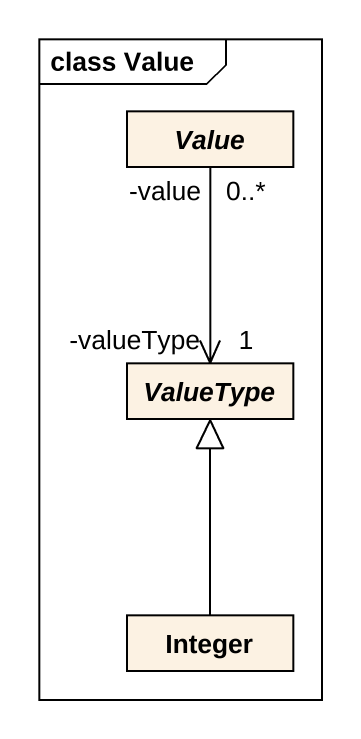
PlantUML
@startuml
mainframe class Value
hide circle
hide empty members
abstract class Value
abstract class ValueType
class Integer
Value "-value\n0..*" --> "-valueType\n1" ValueType
Integer -up-|> ValueType
@enduml
